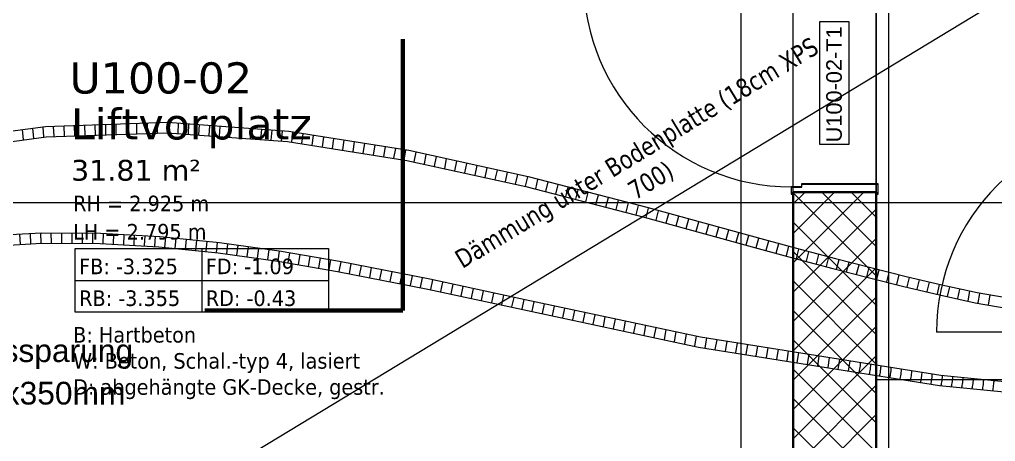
# Model space of a CAD drawing. Extents: x -1907 to 937, y -179 to 966.
# Drawn here: x -415.2 to -321.2, y 383.7 to 424.4 of the extents above; entities that cross this region are included whole.
import ezdxf
from ezdxf.lldxf.tags import DXFTag

# ---------------------------------------------------------------- set-up
doc = ezdxf.new("R2010")
doc.units = 0
doc.layers.get('0').update_dxf_attribs({"lineweight": 13})
for name, color, linetype, lineweight in [('A-____-NOTE-TEXT', 7, 'Continuous', 9), ('A-AREA-____-IDEN', 7, 'Continuous', 5), ('A-DETL-GENF-HDLN', 7, '_Verdeckte Linien_', 9), ('A-DOOR-____-IDEN', 7, 'Continuous', 5), ('A-DOOR-____-OTLN', 7, 'Continuous', 9), ('A-DOOR-FRAM-MCUT', 7, 'Continuous', 9), ('A-DOOR-OPNG-OTLN', 7, 'Continuous', 9), ('A-FLOR-____-OTLN', 7, 'Continuous', 9), ('A-FLOR-____-OVHD', 7, 'Strichpunkt - Fein', 9), ('A-WALL-____-MCUT', 7, 'Continuous', 35), ('A-WALL-____-PATT', 7, 'Continuous', 35), ('S-GRID-____-OTLN', 7, 'Continuous', 5)]:
    doc.layers.add(name, color=color, linetype=linetype, lineweight=lineweight)
for name, color, linetype, lineweight, true_color in [('EL01_WAN_Röhre Boden', 7, 'Continuous', 13, 0xff6666), ('EL01_WAN_Röhre Boden Typ', 1, 'Continuous', 13, 0xff0000), ('G-____-____-SYMB', 7, 'Strichpunkt - Weit', 5, 0x008080)]:
    doc.layers.add(name, color=color, linetype=linetype, lineweight=lineweight, true_color=true_color)
doc.styles.get("Standard").update_dxf_attribs({"font": 'arial.ttf'})
tags = doc.linetypes.add('_Rasterlinie_', pattern=[0.375, 0.2, -0.05, 0.075, -0.05]).pattern_tags.tags
tags[10:11] = [DXFTag(74, 4), DXFTag(75, 0), DXFTag(340, '0'), DXFTag(46, 1.0), DXFTag(50, 0.0), DXFTag(44, 0.0), DXFTag(45, 0.0)]
tags[8:9] = [DXFTag(74, 4), DXFTag(75, 0), DXFTag(340, '0'), DXFTag(46, 1.0), DXFTag(50, 0.0), DXFTag(44, 0.0), DXFTag(45, 0.0)]
tags[6:7] = [DXFTag(74, 4), DXFTag(75, 0), DXFTag(340, '0'), DXFTag(46, 1.0), DXFTag(50, 0.0), DXFTag(44, 0.0), DXFTag(45, 0.0)]
tags[4:5] = [DXFTag(74, 4), DXFTag(75, 0), DXFTag(340, '0'), DXFTag(46, 1.0), DXFTag(50, 0.0), DXFTag(44, 0.0), DXFTag(45, 0.0)]
tags = doc.linetypes.add('_Schnittlinie_', pattern=[0.3, 0.15, -0.05, 0.05, -0.05]).pattern_tags.tags
tags[10:11] = [DXFTag(74, 4), DXFTag(75, 0), DXFTag(340, '0'), DXFTag(46, 1.0), DXFTag(50, 0.0), DXFTag(44, 0.0), DXFTag(45, 0.0)]
tags[8:9] = [DXFTag(74, 4), DXFTag(75, 0), DXFTag(340, '0'), DXFTag(46, 1.0), DXFTag(50, 0.0), DXFTag(44, 0.0), DXFTag(45, 0.0)]
tags[6:7] = [DXFTag(74, 4), DXFTag(75, 0), DXFTag(340, '0'), DXFTag(46, 1.0), DXFTag(50, 0.0), DXFTag(44, 0.0), DXFTag(45, 0.0)]
tags[4:5] = [DXFTag(74, 4), DXFTag(75, 0), DXFTag(340, '0'), DXFTag(46, 1.0), DXFTag(50, 0.0), DXFTag(44, 0.0), DXFTag(45, 0.0)]
tags = doc.linetypes.add('_Verdeckte Linien_', pattern=[0.15, 0.1, -0.05]).pattern_tags.tags
tags[6:7] = [DXFTag(74, 4), DXFTag(75, 0), DXFTag(340, '0'), DXFTag(46, 1.0), DXFTag(50, 0.0), DXFTag(44, 0.0), DXFTag(45, 0.0)]
tags[4:5] = [DXFTag(74, 4), DXFTag(75, 0), DXFTag(340, '0'), DXFTag(46, 1.0), DXFTag(50, 0.0), DXFTag(44, 0.0), DXFTag(45, 0.0)]
tags = doc.linetypes.add('ACAD_ISO03W100', pattern=[30, 12, -18]).pattern_tags.tags
tags[6:7] = [DXFTag(74, 4), DXFTag(75, 0), DXFTag(340, '0'), DXFTag(46, 0.0), DXFTag(50, 0.0), DXFTag(44, 0.0), DXFTag(45, 0.0)]
tags[4:5] = [DXFTag(74, 4), DXFTag(75, 0), DXFTag(340, '0'), DXFTag(46, 0.0), DXFTag(50, 0.0), DXFTag(44, 0.0), DXFTag(45, 0.0)]
tags = doc.linetypes.add('Grundrissdarstellung Sturz', pattern=[0.25, 0.15, -0.05, 0, -0.05]).pattern_tags.tags
tags[10:11] = [DXFTag(74, 4), DXFTag(75, 0), DXFTag(340, '0'), DXFTag(46, 1.0), DXFTag(50, 0.0), DXFTag(44, 0.0), DXFTag(45, 0.0)]
tags[8:9] = [DXFTag(74, 4), DXFTag(75, 0), DXFTag(340, '0'), DXFTag(46, 1.0), DXFTag(50, 0.0), DXFTag(44, 0.0), DXFTag(45, 0.0)]
tags[6:7] = [DXFTag(74, 4), DXFTag(75, 0), DXFTag(340, '0'), DXFTag(46, 1.0), DXFTag(50, 0.0), DXFTag(44, 0.0), DXFTag(45, 0.0)]
tags[4:5] = [DXFTag(74, 4), DXFTag(75, 0), DXFTag(340, '0'), DXFTag(46, 1.0), DXFTag(50, 0.0), DXFTag(44, 0.0), DXFTag(45, 0.0)]
tags = doc.linetypes.add('Strichpunkt - Fein', pattern=[0.2, 0.1, -0.05, 0, -0.05]).pattern_tags.tags
tags[10:11] = [DXFTag(74, 4), DXFTag(75, 0), DXFTag(340, '0'), DXFTag(46, 1.0), DXFTag(50, 0.0), DXFTag(44, 0.0), DXFTag(45, 0.0)]
tags[8:9] = [DXFTag(74, 4), DXFTag(75, 0), DXFTag(340, '0'), DXFTag(46, 1.0), DXFTag(50, 0.0), DXFTag(44, 0.0), DXFTag(45, 0.0)]
tags[6:7] = [DXFTag(74, 4), DXFTag(75, 0), DXFTag(340, '0'), DXFTag(46, 1.0), DXFTag(50, 0.0), DXFTag(44, 0.0), DXFTag(45, 0.0)]
tags[4:5] = [DXFTag(74, 4), DXFTag(75, 0), DXFTag(340, '0'), DXFTag(46, 1.0), DXFTag(50, 0.0), DXFTag(44, 0.0), DXFTag(45, 0.0)]
tags = doc.linetypes.add('Strichpunkt - Weit', pattern=[0.5, 0.2, -0.15, 0, -0.15]).pattern_tags.tags
tags[10:11] = [DXFTag(74, 4), DXFTag(75, 0), DXFTag(340, '0'), DXFTag(46, 1.0), DXFTag(50, 0.0), DXFTag(44, 0.0), DXFTag(45, 0.0)]
tags[8:9] = [DXFTag(74, 4), DXFTag(75, 0), DXFTag(340, '0'), DXFTag(46, 1.0), DXFTag(50, 0.0), DXFTag(44, 0.0), DXFTag(45, 0.0)]
tags[6:7] = [DXFTag(74, 4), DXFTag(75, 0), DXFTag(340, '0'), DXFTag(46, 1.0), DXFTag(50, 0.0), DXFTag(44, 0.0), DXFTag(45, 0.0)]
tags[4:5] = [DXFTag(74, 4), DXFTag(75, 0), DXFTag(340, '0'), DXFTag(46, 1.0), DXFTag(50, 0.0), DXFTag(44, 0.0), DXFTag(45, 0.0)]

# ---------------------------------------------------------------- blocks, each defined once
blk = doc.blocks.new('Referenz-A0UJ2810XE', base_point=(-1920.131, -159.413))
at = {"layer": 'A-AREA-____-IDEN', "color": 0, "linetype": 'Continuous', "ltscale": 0.13}
for p, q in [((-409.834, 402.303), (-385.434, 402.303)), ((-409.834, 396.18), (-409.834, 402.303)), ((-397.634, 402.303), (-397.634, 396.18)), ((-385.434, 402.303), (-385.434, 396.18)), ((-409.834, 399.242), (-385.434, 399.242)), ((-385.434, 396.18), (-409.834, 396.18))]:
    blk.add_line(p, q, dxfattribs=at)
at = {"layer": 'A-DETL-GENF-HDLN', "color": 0, "linetype": '_Verdeckte Linien_', "ltscale": 0.13}
blk.add_line((-168.061, 518.75), (-537.761, 294.75), dxfattribs=at)
at = {"layer": 'A-DOOR-____-IDEN', "color": 0, "linetype": 'Continuous', "ltscale": 0.13}
for p, q in [((-338.098, 412.329), (-338.098, 424.169)), ((-338.098, 424.169), (-335.318, 424.169)), ((-335.318, 424.169), (-335.318, 412.329)), ((-335.318, 412.329), (-338.098, 412.329))]:
    blk.add_line(p, q, dxfattribs=at)
at = {"layer": 'A-DOOR-____-OTLN', "color": 0, "linetype": 'Grundrissdarstellung Sturz', "ltscale": 0.13}
for p, q in [((-340.661, 407.75), (-340.661, 428.75)), ((-332.661, 407.75), (-332.661, 428.75))]:
    blk.add_line(p, q, dxfattribs=at)
at = {"layer": 'A-DOOR-FRAM-MCUT', "color": 0, "linetype": 'Continuous', "ltscale": 0.13}
for p, q in [((-340.861, 408.25), (-340.861, 407.55)), ((-339.861, 408.25), (-340.861, 408.25)), ((-340.821, 407.59), (-340.821, 408.21)), ((-340.821, 408.21), (-339.821, 408.21)), ((-332.461, 408.55), (-339.861, 408.55)), ((-339.861, 408.55), (-339.861, 408.25)), ((-339.821, 408.21), (-339.821, 408.51)), ((-339.821, 408.51), (-332.501, 408.51)), ((-332.501, 408.51), (-332.501, 407.59)), ((-332.461, 407.55), (-332.461, 408.55)), ((-340.861, 407.55), (-340.661, 407.55)), ((-340.661, 407.59), (-340.821, 407.59)), ((-340.661, 407.55), (-340.661, 407.59)), ((-332.501, 407.59), (-332.661, 407.59)), ((-332.661, 407.59), (-332.661, 407.55)), ((-332.661, 407.55), (-332.461, 407.55))]:
    blk.add_line(p, q, dxfattribs=at)
at = {"layer": 'A-DOOR-OPNG-OTLN', "color": 0, "linetype": 'Continuous', "ltscale": 0.13}
blk.add_line((-306.861, 394.25), (-326.861, 394.25), dxfattribs=at)
for centre, major_axis in [((-340.861, 428.25), (-20, 0)), ((-306.861, 394.25), (0, 20))]:
    blk.add_ellipse(centre, major_axis=major_axis, ratio=1, start_param=0, end_param=1.570796, dxfattribs=at)
at = {"layer": 'A-FLOR-____-OTLN', "color": 0, "linetype": 'Continuous', "ltscale": 0.13}
for p, q in [((-340.661, 408.25), (-340.661, 428.25)), ((-332.661, 427.951), (-332.661, 408.549)), ((-340.661, 407.75), (-340.661, 408.21)), ((-332.661, 408.51), (-332.661, 407.75)), ((-332.661, 389.7), (-306.661, 389.7))]:
    blk.add_line(p, q, dxfattribs=at)
at = {"layer": 'A-FLOR-____-OVHD', "color": 0, "linetype": 'Strichpunkt - Fein', "ltscale": 0.13}
blk.add_line((-331.461, 224.65), (-331.461, 555.55), dxfattribs=at)
at = {"layer": 'A-WALL-____-MCUT', "color": 0, "linetype": 'Continuous', "ltscale": 0.35}
for p, q in [((-332.661, 407.75), (-340.661, 407.75)), ((-340.661, 407.75), (-340.661, 382.75)), ((-332.661, 269.15), (-332.661, 407.75))]:
    blk.add_line(p, q, dxfattribs=at)
at = {"layer": 'A-WALL-____-PATT', "color": 0, "linetype": 'Continuous', "lineweight": 9, "ltscale": 0.13}
for p, q in [((-340.661, 406.604), (-339.516, 407.75)), ((-340.661, 403.776), (-336.687, 407.75)), ((-340.661, 400.947), (-333.859, 407.75)), ((-332.661, 399.676), (-340.661, 407.676)), ((-332.661, 402.505), (-337.907, 407.75)), ((-332.661, 405.333), (-335.078, 407.75)), ((-340.661, 398.119), (-332.661, 406.119)), ((-332.661, 396.848), (-340.661, 404.848)), ((-340.661, 395.291), (-332.661, 403.291)), ((-332.661, 394.019), (-340.661, 402.019)), ((-340.661, 392.462), (-332.661, 400.462)), ((-332.661, 391.191), (-340.661, 399.191)), ((-340.661, 389.634), (-332.661, 397.634)), ((-332.661, 388.362), (-340.661, 396.362)), ((-340.661, 386.805), (-332.661, 394.805)), ((-332.661, 385.534), (-340.661, 393.534)), ((-340.661, 383.977), (-332.661, 391.977)), ((-332.661, 382.706), (-340.661, 390.706)), ((-340.661, 381.149), (-332.661, 389.149)), ((-332.661, 379.877), (-340.661, 387.877)), ((-340.661, 378.32), (-332.661, 386.32)), ((-332.661, 377.049), (-340.661, 385.049))]:
    blk.add_line(p, q, dxfattribs=at)
at = {"layer": 'G-____-____-SYMB', "color": 0, "linetype": '_Schnittlinie_', "lineweight": 70, "ltscale": 0.7}
for p, q in [((-378.261, 396.349), (-378.261, 422.466)), ((-397.347, 396.349), (-378.261, 396.349))]:
    blk.add_line(p, q, dxfattribs=at)
at = {"layer": 'S-GRID-____-OTLN', "color": 0, "linetype": '_Rasterlinie_', "ltscale": 0.13}
for p, q in [((-345.661, 186.65), (-345.661, 950.472)), ((-944.261, 406.75), (300.929, 406.75))]:
    blk.add_line(p, q, dxfattribs=at)
at = {"layer": 'A-____-NOTE-TEXT', "color": 0, "linetype": 'Continuous', "lineweight": 5, "ltscale": 0.13, "char_height": 1.8, "attachment_point": 1, "rotation": 31.21153}
for s, insert in [('{\\W0.8;\\fVerdana;Dämmung unter Bodenplatte (18cm XPS}', (-373.458, 401.877)), ('{\\W0.8;\\fVerdana;700)}', (-356.8, 408.49))]:
    blk.add_mtext(s, dxfattribs=dict(at, insert=insert))
at = {"layer": 'A-AREA-____-IDEN', "color": 0, "linetype": 'Continuous', "ltscale": 0.13, "attachment_point": 1}
for s, insert, char_height in [('{\\fVerdana;U100-02}', (-410.37, 420.243), 3), ('{\\fVerdana;Liftvorplatz}', (-410.227, 415.82), 3), ('{\\fVerdana;31.81 m²}', (-410.218, 410.85), 2), ('{\\W0.9;\\fVerdana;RH = 2.925 m}', (-410.02, 407.401), 1.5), ('{\\W0.9;\\fVerdana;LH = 2.795 m}', (-410.02, 404.68), 1.5), ('{\\W0.9;\\fVerdana;FB: -3.325}', (-409.443, 401.344), 1.5), ('{\\W0.9;\\fVerdana;FD: -1.09}', (-397.243, 401.344), 1.5), ('{\\W0.9;\\fVerdana;RB: -3.355}', (-409.443, 398.282), 1.5), ('{\\W0.9;\\fVerdana;RD: -0.43}', (-397.243, 398.282), 1.5), ('{\\W0.9;\\fVerdana;B: Hartbeton}', (-410.02, 394.758), 1.5), ('{\\W0.9;\\fVerdana;W: Beton, Schal.-typ 4, lasiert}', (-410.02, 392.245), 1.5), ('{\\W0.9;\\fVerdana;D: abgehängte GK-Decke, gestr.}', (-410.02, 389.731), 1.5)]:
    blk.add_mtext(s, dxfattribs=dict(at, insert=insert, char_height=char_height))
at = {"layer": 'A-DOOR-____-IDEN', "color": 0, "linetype": 'Continuous', "ltscale": 0.13, "insert": (-337.479, 412.529), "char_height": 1.5, "attachment_point": 1, "rotation": 90}
blk.add_mtext('{\\fArial;U100-02-T1}', dxfattribs=at)
blk = doc.blocks.new('Flexrohr-A0UJ285QXE', base_point=(-461.423, 380.052))
at = {"color": 0, "linetype": 'ByBlock', "lineweight": -2, "ltscale": 0.13}
for p, q in [((-420.152, 413.052), (-412.677, 414.075)), ((-414.797, 412.807), (-414.896, 413.741)), ((-413.813, 412.942), (-413.898, 413.878)), ((-412.829, 413.077), (-412.901, 414.014)), ((-412.677, 414.075), (-400.926, 414.468)), ((-411.836, 413.133), (-411.899, 414.071)), ((-410.84, 413.166), (-410.896, 414.105)), ((-409.844, 413.2), (-409.893, 414.138)), ((-408.849, 413.233), (-408.889, 414.172)), ((-407.853, 413.266), (-407.886, 414.206)), ((-406.857, 413.3), (-406.883, 414.239)), ((-405.862, 413.333), (-405.88, 414.273)), ((-404.866, 413.367), (-404.877, 414.306)), ((-403.87, 413.4), (-403.874, 414.34)), ((-402.875, 413.433), (-402.87, 414.373)), ((-401.879, 413.467), (-401.867, 414.407)), ((-400.926, 414.468), (-389.256, 413.61)), ((-400.883, 413.494), (-400.864, 414.434)), ((-399.89, 413.421), (-399.863, 414.36)), ((-398.896, 413.347), (-398.862, 414.287)), ((-397.903, 413.274), (-397.861, 414.213)), ((-396.909, 413.201), (-396.86, 414.139)), ((-395.916, 413.128), (-395.858, 414.066)), ((-394.923, 413.054), (-394.857, 413.992)), ((-393.929, 412.981), (-393.856, 413.919)), ((-392.936, 412.908), (-392.855, 413.845)), ((-391.942, 412.835), (-391.854, 413.771)), ((-390.949, 412.762), (-390.853, 413.697)), ((-389.955, 412.689), (-389.852, 413.623)), ((-419.972, 412.068), (-412.603, 413.078)), ((-412.603, 413.078), (-400.946, 413.468)), ((-400.946, 413.468), (-389.371, 412.616)), ((-389.256, 413.61), (-377.674, 411.776)), ((-388.965, 412.582), (-388.855, 413.516)), ((-387.98, 412.426), (-387.864, 413.359)), ((-386.996, 412.27), (-386.874, 413.202)), ((-386.011, 412.114), (-385.883, 413.045)), ((-385.026, 411.958), (-384.893, 412.889)), ((-384.041, 411.802), (-383.902, 412.732)), ((-389.371, 412.616), (-377.86, 410.793)), ((-383.056, 411.646), (-382.912, 412.575)), ((-382.071, 411.49), (-381.921, 412.418)), ((-381.087, 411.334), (-380.93, 412.261)), ((-380.102, 411.178), (-379.94, 412.104)), ((-379.117, 411.022), (-378.949, 411.947)), ((-378.132, 410.867), (-377.959, 411.791)), ((-377.674, 411.776), (-366.176, 409.244)), ((-377.154, 410.668), (-376.977, 411.592)), ((-376.18, 410.454), (-375.999, 411.376)), ((-375.205, 410.239), (-375.02, 411.161)), ((-374.23, 410.024), (-374.042, 410.945)), ((-377.86, 410.793), (-366.409, 408.271)), ((-373.256, 409.81), (-373.063, 410.73)), ((-372.281, 409.595), (-372.085, 410.514)), ((-371.306, 409.38), (-371.106, 410.299)), ((-370.331, 409.166), (-370.128, 410.083)), ((-369.357, 408.951), (-369.149, 409.868)), ((-368.382, 408.736), (-368.171, 409.652)), ((-367.407, 408.522), (-367.192, 409.437)), ((-366.433, 408.307), (-366.214, 409.221)), ((-366.176, 409.244), (-354.757, 406.29)), ((-365.465, 408.058), (-365.244, 408.972)), ((-366.409, 408.271), (-355.014, 405.324)), ((-364.498, 407.808), (-364.275, 408.721)), ((-363.531, 407.558), (-363.306, 408.47)), ((-362.564, 407.307), (-362.337, 408.22)), ((-361.596, 407.057), (-361.368, 407.969)), ((-360.629, 406.807), (-360.399, 407.718)), ((-359.662, 406.557), (-359.43, 407.468)), ((-358.695, 406.307), (-358.461, 407.217)), ((-357.728, 406.057), (-357.492, 406.966)), ((-356.761, 405.806), (-356.523, 406.716)), ((-355.793, 405.556), (-355.553, 406.465)), ((-354.827, 405.303), (-354.585, 406.212)), ((-354.757, 406.29), (-343.41, 403.189)), ((-355.014, 405.324), (-343.673, 402.224)), ((-353.862, 405.04), (-353.62, 405.948)), ((-352.898, 404.776), (-352.655, 405.685)), ((-351.934, 404.513), (-351.691, 405.421)), ((-350.969, 404.249), (-350.726, 405.157)), ((-350.005, 403.986), (-349.761, 404.894)), ((-349.041, 403.722), (-348.796, 404.63)), ((-348.076, 403.459), (-347.831, 404.366)), ((-347.112, 403.195), (-346.866, 404.103)), ((-346.147, 402.932), (-345.901, 403.839)), ((-345.183, 402.668), (-344.937, 403.575)), ((-344.219, 402.405), (-343.972, 403.312)), ((-343.41, 403.189), (-339.996, 402.265)), ((-343.254, 402.142), (-343.007, 403.049)), ((-342.288, 401.881), (-342.042, 402.788)), ((-341.322, 401.619), (-341.078, 402.527)), ((-343.673, 402.224), (-340.255, 401.299)), ((-340.356, 401.358), (-340.113, 402.266)), ((-339.996, 402.265), (-336.587, 401.36)), ((-339.389, 401.101), (-339.147, 402.009)), ((-338.422, 400.844), (-338.181, 401.752)), ((-337.455, 400.587), (-337.216, 401.496)), ((-340.255, 401.299), (-336.84, 400.393)), ((-336.587, 401.36), (-333.179, 400.481)), ((-336.487, 400.333), (-336.249, 401.242)), ((-335.517, 400.083), (-335.282, 400.993)), ((-334.548, 399.833), (-334.315, 400.743)), ((-333.579, 399.583), (-333.348, 400.494)), ((-333.179, 400.481), (-329.77, 399.635)), ((-336.84, 400.393), (-333.424, 399.512)), ((-332.607, 399.34), (-332.379, 400.252)), ((-331.635, 399.099), (-331.41, 400.011)), ((-330.663, 398.858), (-330.44, 399.771)), ((-329.77, 399.635), (-326.358, 398.83)), ((-329.691, 398.62), (-329.47, 399.534)), ((-333.424, 399.512), (-330.005, 398.663)), ((-330.005, 398.663), (-326.581, 397.855)), ((-328.716, 398.39), (-328.499, 399.304)), ((-327.741, 398.16), (-327.527, 399.075)), ((-326.766, 397.929), (-326.556, 398.846)), ((-326.358, 398.83), (-322.955, 398.074)), ((-325.785, 397.709), (-325.585, 398.628)), ((-326.581, 397.855), (-323.134, 397.091)), ((-324.803, 397.491), (-324.615, 398.412)), ((-323.821, 397.274), (-323.645, 398.197)), ((-322.955, 398.074), (-305.201, 394.975)), ((-322.838, 397.069), (-322.67, 397.994)), ((-321.853, 396.897), (-321.687, 397.823)), ((-323.134, 397.091), (-305.341, 393.984))]:
    blk.add_line(p, q, dxfattribs=at)
blk = doc.blocks.new('MText-A0UJ288IXE', base_point=(-429.048, 387.292))
at = {"color": 0, "lineweight": -2, "char_height": 2.1875, "attachment_point": 1}
for s, insert in [('{\\fArial;Bodenaussparung}', (-429.048, 393.572)), ('{\\fArial;600x300x350mm}', (-428.426, 389.48))]:
    blk.add_mtext(s, dxfattribs=dict(at, insert=insert))
blk = doc.blocks.new('Flexrohr-A0UJ28G8XE', base_point=(-459.887, 380.052))
at = {"color": 0, "linetype": 'ByBlock', "lineweight": -2, "ltscale": 0.13}
for p, q in [((-418.703, 403.509), (-413.073, 403.828)), ((-415.091, 402.742), (-415.137, 403.681)), ((-414.098, 402.799), (-414.134, 403.738)), ((-413.105, 402.855), (-413.13, 403.795)), ((-413.073, 403.828), (-407.397, 403.803)), ((-412.11, 402.854), (-412.125, 403.794)), ((-411.115, 402.85), (-411.121, 403.79)), ((-410.119, 402.845), (-410.116, 403.785)), ((-409.124, 402.841), (-409.111, 403.781)), ((-408.129, 402.836), (-408.107, 403.776)), ((-407.397, 403.803), (-401.681, 403.476)), ((-407.134, 402.817), (-407.103, 403.756)), ((-406.14, 402.76), (-406.1, 403.699)), ((-405.145, 402.703), (-405.098, 403.641)), ((-404.151, 402.646), (-404.096, 403.584)), ((-403.157, 402.589), (-403.093, 403.527)), ((-402.162, 402.532), (-402.091, 403.469)), ((-401.681, 403.476), (-395.933, 402.889)), ((-401.17, 402.449), (-401.091, 403.385)), ((-400.178, 402.347), (-400.093, 403.284)), ((-418.612, 402.513), (-413.047, 402.828)), ((-413.047, 402.828), (-407.428, 402.803)), ((-407.428, 402.803), (-401.761, 402.479)), ((-401.761, 402.479), (-396.053, 401.896)), ((-399.187, 402.246), (-399.095, 403.182)), ((-398.195, 402.145), (-398.097, 403.08)), ((-397.204, 402.044), (-397.099, 402.978)), ((-396.212, 401.942), (-396.101, 402.876)), ((-395.933, 402.889), (-390.158, 402.083)), ((-395.224, 401.81), (-395.107, 402.743)), ((-394.236, 401.673), (-394.114, 402.605)), ((-393.249, 401.535), (-393.121, 402.466)), ((-396.053, 401.896), (-390.311, 401.095)), ((-392.261, 401.397), (-392.128, 402.327)), ((-391.273, 401.259), (-391.135, 402.189)), ((-390.285, 401.121), (-390.142, 402.05)), ((-390.158, 402.083), (-384.363, 401.1)), ((-389.302, 400.954), (-389.153, 401.882)), ((-388.318, 400.787), (-388.165, 401.715)), ((-387.335, 400.62), (-387.177, 401.547)), ((-390.311, 401.095), (-384.546, 400.117)), ((-386.351, 400.454), (-386.188, 401.379)), ((-385.368, 400.287), (-385.2, 401.212)), ((-384.385, 400.116), (-384.213, 401.04)), ((-384.363, 401.1), (-375.656, 399.386)), ((-383.405, 399.923), (-383.23, 400.847)), ((-382.425, 399.73), (-382.248, 400.653)), ((-384.546, 400.117), (-375.858, 398.407)), ((-381.444, 399.537), (-381.266, 400.46)), ((-380.464, 399.344), (-380.284, 400.267)), ((-379.484, 399.151), (-379.302, 400.073)), ((-378.504, 398.958), (-378.32, 399.88)), ((-377.524, 398.765), (-377.337, 399.687)), ((-376.544, 398.572), (-376.355, 399.493)), ((-375.656, 399.386), (-366.943, 397.508)), ((-375.564, 398.374), (-375.374, 399.295)), ((-374.587, 398.164), (-374.396, 399.084)), ((-373.61, 397.953), (-373.419, 398.873)), ((-372.633, 397.742), (-372.441, 398.662)), ((-375.858, 398.407), (-367.153, 396.53)), ((-371.656, 397.532), (-371.463, 398.452)), ((-370.679, 397.321), (-370.485, 398.241)), ((-369.702, 397.11), (-369.507, 398.03)), ((-368.725, 396.9), (-368.529, 397.819)), ((-367.747, 396.689), (-367.551, 397.608)), ((-366.943, 397.508), (-349.602, 393.815)), ((-366.77, 396.479), (-366.574, 397.398)), ((-365.791, 396.271), (-365.597, 397.19)), ((-364.813, 396.062), (-364.62, 396.982)), ((-363.834, 395.854), (-363.643, 396.774)), ((-367.153, 396.53), (-349.782, 392.831)), ((-362.856, 395.646), (-362.666, 396.566)), ((-361.877, 395.437), (-361.689, 396.358)), ((-360.898, 395.229), (-360.712, 396.15)), ((-359.92, 395.02), (-359.735, 395.942)), ((-358.941, 394.812), (-358.758, 395.734)), ((-357.963, 394.604), (-357.781, 395.526)), ((-356.984, 394.395), (-356.804, 395.318)), ((-356.005, 394.187), (-355.827, 395.11)), ((-355.027, 393.979), (-354.85, 394.902)), ((-354.048, 393.77), (-353.873, 394.694)), ((-353.07, 393.562), (-352.896, 394.486)), ((-352.091, 393.353), (-351.919, 394.277)), ((-351.113, 393.145), (-350.942, 394.069)), ((-350.134, 392.937), (-349.965, 393.861)), ((-349.602, 393.815), (-326.428, 390.107)), ((-349.15, 392.76), (-348.982, 393.685)), ((-348.163, 392.602), (-347.997, 393.528)), ((-347.175, 392.444), (-347.012, 393.37)), ((-346.188, 392.286), (-346.026, 393.212)), ((-345.2, 392.128), (-345.041, 393.055)), ((-349.782, 392.831), (-326.556, 389.115)), ((-344.213, 391.97), (-344.056, 392.897)), ((-343.226, 391.812), (-343.07, 392.74)), ((-342.238, 391.654), (-342.085, 392.582)), ((-341.251, 391.496), (-341.1, 392.424)), ((-340.264, 391.338), (-340.115, 392.267)), ((-339.276, 391.18), (-339.129, 392.109)), ((-338.289, 391.023), (-338.144, 391.951)), ((-337.301, 390.865), (-337.159, 391.794)), ((-336.314, 390.707), (-336.173, 391.636)), ((-335.327, 390.549), (-335.188, 391.478)), ((-326.428, 390.107), (-303.581, 387.887)), ((-326.556, 389.115), (-303.655, 386.889))]:
    blk.add_line(p, q, dxfattribs=at)
at = {"color": 0, "linetype": 'ByBlock', "lineweight": -2, "ltscale": 0.13, "extrusion": (0, 0, -1)}
for centre, major_axis, ratio in [((-334.271, 390.856), (-0.073, -0.495), 0.050417), ((-333.285, 390.698), (-0.072, -0.495), 0.051262), ((-332.298, 390.54), (-0.07, -0.495), 0.052107), ((-331.312, 390.382), (-0.069, -0.495), 0.052951), ((-330.326, 390.224), (-0.068, -0.495), 0.053795), ((-329.339, 390.067), (-0.067, -0.495), 0.054639), ((-328.353, 389.909), (-0.066, -0.496), 0.055482), ((-327.367, 389.751), (-0.065, -0.496), 0.056325), ((-326.38, 389.6), (-0.064, -0.496), 0.057138), ((-325.387, 389.504), (-0.063, -0.496), 0.057726), ((-324.394, 389.407), (-0.061, -0.496), 0.058314), ((-323.4, 389.311), (-0.06, -0.496), 0.058901), ((-322.407, 389.214), (-0.059, -0.497), 0.059488), ((-321.414, 389.118), (-0.058, -0.497), 0.060074)]:
    blk.add_ellipse(centre, major_axis=major_axis, ratio=ratio, start_param=3.489759, end_param=5.935019, dxfattribs=at)

msp = doc.modelspace()

# ---------------------------------------------------------------- block references
at = {"color": 9, "lineweight": 25, "ltscale": 0.25, "true_color": 0xc0c0c0}
msp.add_blockref('Referenz-A0UJ2810XE', (-1920.131, -159.413), dxfattribs=at)
at = {"layer": 'EL01_WAN_Röhre Boden', "color": 6, "linetype": 'ACAD_ISO03W100', "ltscale": 1.3, "true_color": 0xff00ff}
for name, p in [('Flexrohr-A0UJ285QXE', (-461.423, 380.052)), ('Flexrohr-A0UJ28G8XE', (-459.887, 380.052))]:
    msp.add_blockref(name, p, dxfattribs=at)
at = {"layer": 'EL01_WAN_Röhre Boden Typ', "color": 1, "linetype": 'Continuous', "ltscale": 1.3, "true_color": 0xff0000}
msp.add_blockref('MText-A0UJ288IXE', (-429.048, 387.292), dxfattribs=at)

doc.saveas('drawing.dxf')
